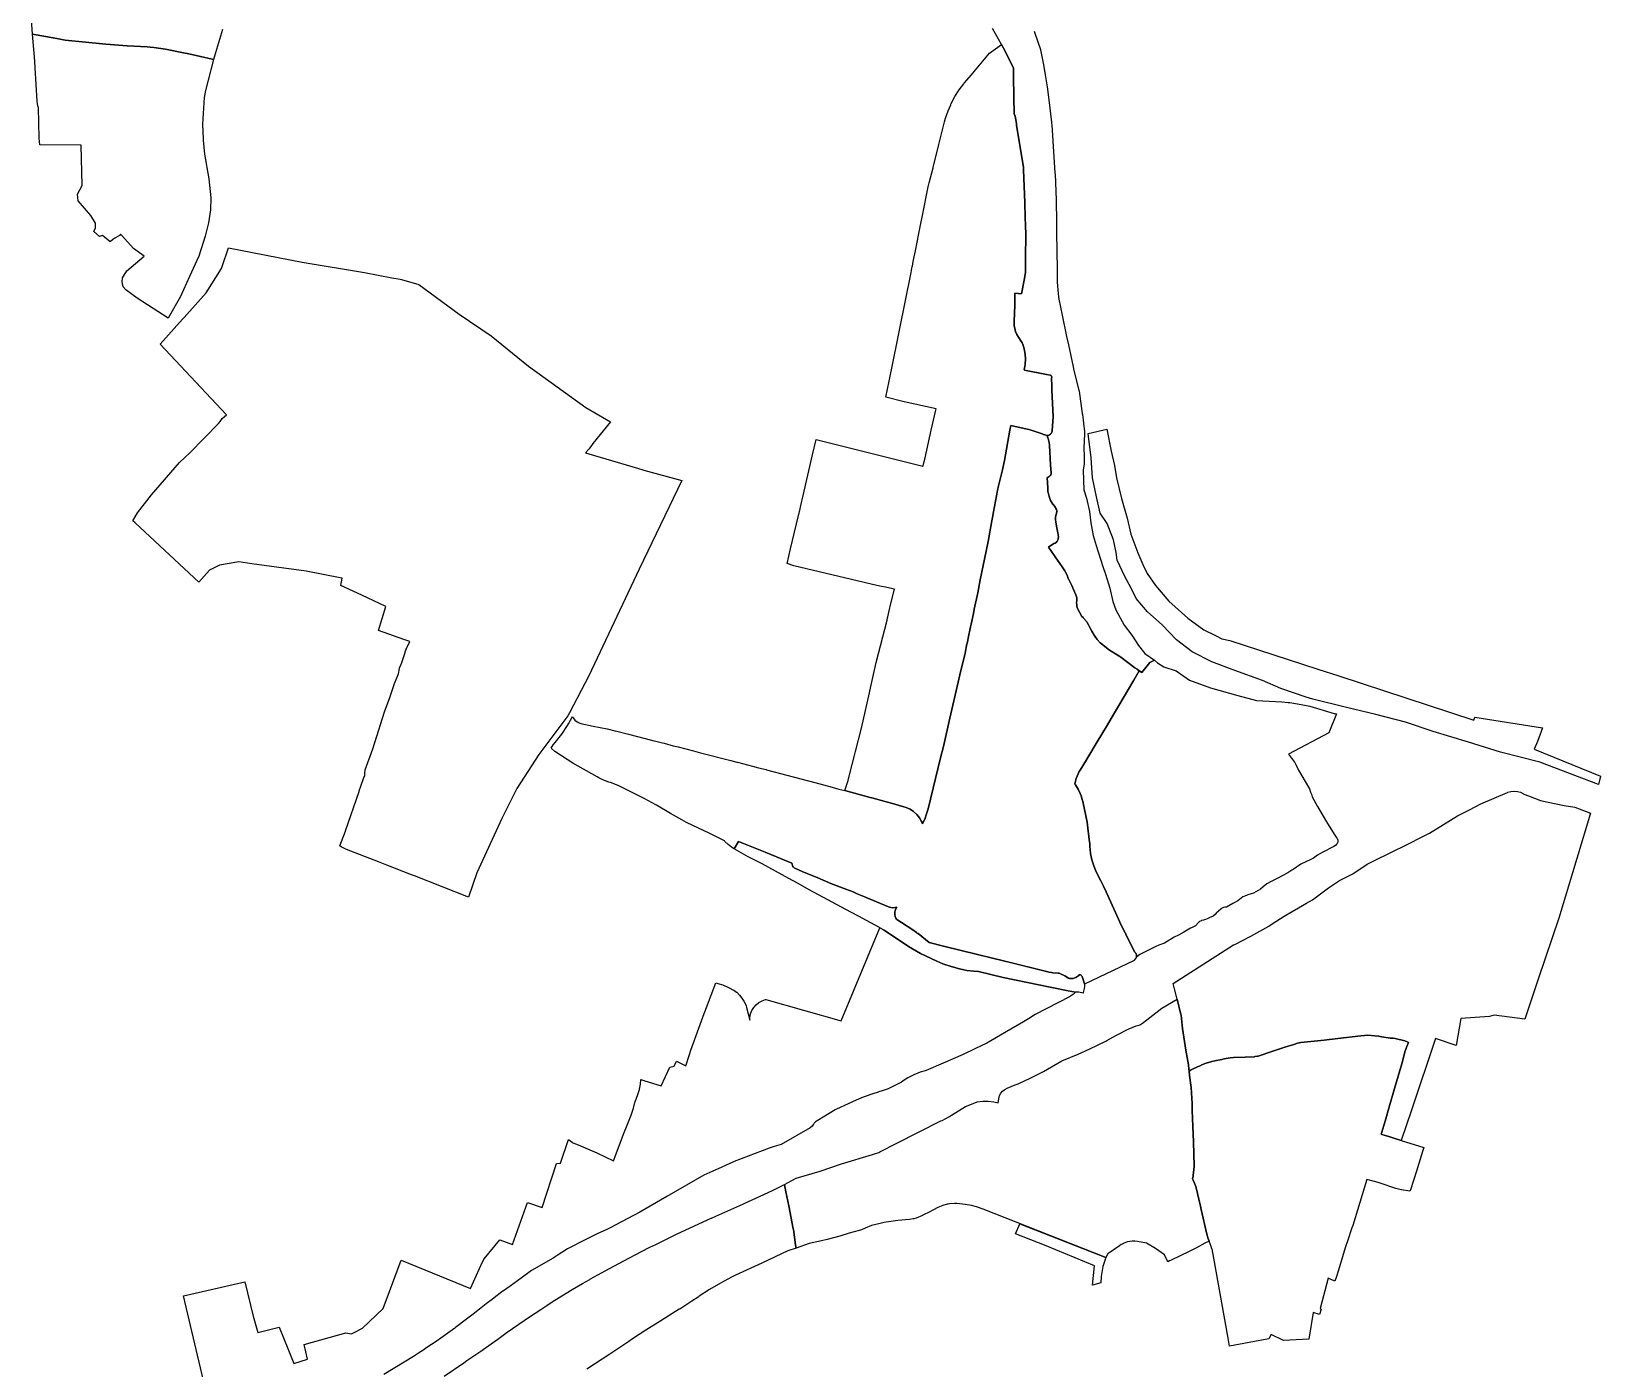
# Model space of a CAD drawing. Header units: inches. Extents: x 280195 to 293923, y 9098893 to 9120289.
# Drawn here: x 291526 to 293522, y 9112261 to 9113961 of the extents above; entities that cross this region are included whole.
import ezdxf

# ---------------------------------------------------------------- set-up
doc = ezdxf.new("R2010")
doc.units = ezdxf.units.IN
doc.header["$MEASUREMENT"] = 0
doc.layers.add('CIS', color=7, linetype='Continuous')

msp = doc.modelspace()

# ---------------------------------------------------------------- linework, layer by layer
at = {"layer": 'CIS'}
for points in [[(291768.9815, 9113963.2743), (291757.4889, 9113925.207), (291755.7333, 9113925.6075), (291726.1386, 9113932.3609), (291725.9034, 9113932.4147), (291719.2186, 9113933.9258), (291696.1998, 9113938.5296), (291681.4555, 9113940.4793), (291676.991, 9113941.0696), (291672.9912, 9113941.2887), (291647.4009, 9113942.6906), (291620.6226, 9113944.7281), (291568.5005, 9113950.0321), (291557.9349, 9113951.7397), (291531.8446, 9113956.7594), (291527.1601, 9113957.3192), (291525.7419, 9113975.571)], [(292801.0071, 9113961.1942), (292801.8462, 9113958.8095), (292809.2061, 9113937.8919), (292809.3003, 9113937.6242), (292813.4468, 9113916.4548), (292815.1768, 9113905.7109), (292817.5934, 9113890.7024), (292819.6514, 9113873.8417), (292823.0975, 9113845.6114), (292823.2677, 9113844.2171), (292823.4468, 9113841.5758), (292826.6159, 9113794.8314), (292827.5796, 9113780.6157), (292827.6325, 9113779.8361), (292828.9419, 9113746.227), (292829.328, 9113718.0428), (292829.519, 9113704.098), (292829.8149, 9113682.5007), (292830.221, 9113657.5843), (292830.4696, 9113642.3444), (292831.6584, 9113627.7391), (292831.6584, 9113627.7391), (292831.9973, 9113623.5756), (292832.5577, 9113620.6937), (292836.5804, 9113600.0056), (292842.3057, 9113573.2877), (292844.5928, 9113562.6142), (292850.606, 9113534.5527), (292851.6389, 9113529.7321), (292857.9028, 9113504.8855), (292858.1862, 9113503.7614), (292862.3328, 9113475.1719), (292862.4669, 9113474.0688), (292865.1699, 9113451.8201), (292865.0709, 9113449.3685), (292864.3469, 9113431.4483), (292864.297, 9113430.2143), (292864.5185, 9113421.6812), (292864.7882, 9113411.2923), (292863.5522, 9113403.1074), (292864.1872, 9113378.0249), (292867.8384, 9113367.3886), (292871.4421, 9113350.7515), (292873.0296, 9113336.3053), (292876.0458, 9113320.2716), (292880.1733, 9113307.4127), (292888.5871, 9113280.7744), (292891.9208, 9113271.0906), (292897.4771, 9113253.1519), (292901.2871, 9113236.0069), (292904.9384, 9113225.5293), (292915.5746, 9113206.0348), (292925.2584, 9113193.4935), (292933.8309, 9113180.1585), (292941.7684, 9113169.9984), (292954.0102, 9113161.6671), (292948.1627, 9113158.5486), (292938.0969, 9113145.7213), (292934.8159, 9113148.0315), (292934.5164, 9113148.2422), (292932.0686, 9113149.9658), (292929.2525, 9113151.9485), (292911.2784, 9113165.5755), (292910.0158, 9113166.3628), (292906.5931, 9113168.4973), (292897.0864, 9113174.4261), (292886.6861, 9113182.2645), (292884.966, 9113183.5609), (292881.0866, 9113187.8741), (292877.3263, 9113193.1861), (292874.3785, 9113198.6373), (292871.9848, 9113203.1699), (292870.1544, 9113206.6359), (292868.7113, 9113209.3685), (292868.139, 9113210.4524), (292864.0457, 9113214.8953), (292863.2399, 9113215.7256), (292861.9047, 9113217.0717), (292856.0051, 9113228.3111), (292855.3753, 9113231.0488), (292854.9684, 9113235.16), (292855.0958, 9113235.6401), (292855.2872, 9113236.5453), (292855.4995, 9113238.9643), (292855.2, 9113241.4294), (292855.0958, 9113242.2886), (292854.2837, 9113244.6475), (292851.271, 9113251.5259), (292848.8337, 9113256.5174), (292845.194, 9113263.9712), (292844.9364, 9113264.4987), (292844.5529, 9113265.6283), (292842.9281, 9113269.8008), (292841.0468, 9113273.667), (292840.2499, 9113275.0679), (292838.4807, 9113277.8256), (292832.0252, 9113287.1402), (292831.7656, 9113287.5156), (292819.5088, 9113305.243), (292826.223, 9113309.7541), (292826.5085, 9113309.8522), (292827.8277, 9113310.4673), (292829.0199, 9113311.3022), (292830.0491, 9113312.3314), (292830.1835, 9113312.5234), (292830.884, 9113313.5236), (292830.9962, 9113313.7242), (292831.5566, 9113315.3562), (292831.7002, 9113316.4474), (292831.9832, 9113318.5968), (292831.7413, 9113321.0454), (292831.1575, 9113323.6687), (292829.3356, 9113331.8525), (292828.4794, 9113337.4726), (292828.0895, 9113340.0319), (292828.1705, 9113342.8087), (292828.6656, 9113345.4535), (292829.446, 9113347.9359), (292829.838, 9113350.8516), (292829.4404, 9113353.0854), (292828.8598, 9113354.6088), (292828.2122, 9113355.7748), (292827.1997, 9113357.1023), (292825.2229, 9113359.4767), (292824.8006, 9113360.0454), (292822.0289, 9113364.5684), (292819.9988, 9113369.4695), (292818.7605, 9113374.6277), (292818.6366, 9113375.48), (292818.5395, 9113377.6057), (292818.3927, 9113380.8189), (292817.8136, 9113393.4909), (292820.127, 9113395.1332), (292820.5993, 9113395.3671), (292821.1898, 9113395.7805), (292821.6995, 9113396.2903), (292822.1129, 9113396.8808), (292822.4176, 9113397.534), (292822.6042, 9113398.2304), (292822.667, 9113398.9485), (292822.6592, 9113399.203), (292821.9922, 9113410.0215), (292820.481, 9113434.5324), (292820.4442, 9113434.9057), (292820.1166, 9113438.2223), (292818.9112, 9113443.5033), (292818.6847, 9113444.1188), (292817.5749, 9113447.1349), (292818.5034, 9113447.2341), (292819.6573, 9113447.5433), (292820.7401, 9113448.0481), (292821.7186, 9113448.7333), (292822.5633, 9113449.5781), (292823.2486, 9113450.5567), (292823.7535, 9113451.6394), (292824.0626, 9113452.7933), (292824.1484, 9113453.5265), (292824.1551, 9113453.5838), (292825.1754, 9113471.054), (292823.8943, 9113496.6022), (292823.4797, 9113504.8685), (292823.3796, 9113510.5685), (292823.2055, 9113520.4778), (292823.2683, 9113520.6337), (292823.3805, 9113521.0525), (292823.4183, 9113521.4845), (292823.3805, 9113521.9165), (292823.2683, 9113522.3353), (292823.085, 9113522.7284), (292822.8363, 9113523.0835), (292822.6498, 9113523.27), (292822.5297, 9113523.3901), (292822.1745, 9113523.6388), (292821.7815, 9113523.8221), (292821.3627, 9113523.9343), (292821.2865, 9113523.9465), (292816.7688, 9113524.5994), (292789.0222, 9113530.1069), (292788.5602, 9113531.598), (292789.0708, 9113534.3304), (292789.7019, 9113537.7067), (292790.1049, 9113544.2407), (292789.7019, 9113550.7745), (292788.499, 9113557.2094), (292786.5145, 9113563.4477), (292785.7864, 9113565.2305), (292780.3664, 9113573.6934), (292780.3329, 9113573.7447), (292779.8528, 9113574.4799), (292779.0833, 9113575.7308), (292777.4455, 9113579.2431), (292775.6931, 9113587.2797), (292775.5497, 9113588.9187), (292775.5705, 9113589.967), (292776.1612, 9113604.8156), (292776.2022, 9113605.846), (292776.3407, 9113609.3284), (292776.4565, 9113612.2387), (292776.7093, 9113628.0249), (292780.7707, 9113627.5942), (292784.9916, 9113627.1467), (292788.2557, 9113644.5625), (292790.1143, 9113654.4794), (292790.2532, 9113671.0144), (292790.5376, 9113704.8561), (292790.2842, 9113711.9885), (292789.2498, 9113741.0983), (292789.179, 9113743.0872), (292787.6892, 9113785.0181), (292787.5743, 9113788.253), (292783.9018, 9113810.7147), (292778.8022, 9113841.9053), (292778.4726, 9113843.9214), (292776.9142, 9113853.3996), (292775.5093, 9113855.9864), (292775.2792, 9113877.2311), (292774.9878, 9113904.1403), (292774.8743, 9113914.6181), (292762.1074, 9113939.62), (292759.6342, 9113944.4633), (292748.2943, 9113964.6362)], [(291749.5497, 9112224.1113), (291719.3225, 9112353.2984), (291797.1102, 9112371.1578), (291807.9327, 9112327.5972), (291813.779, 9112306.8639), (291840.783, 9112313.6893), (291851.8206, 9112286.3772), (291859.4197, 9112267.5732), (291876.8822, 9112273.1295), (291872.7683, 9112291.6422), (291925.4598, 9112306.6073), (291933.0004, 9112305.2843), (291936.2659, 9112306.9326), (291946.8911, 9112312.2958), (291973.3495, 9112337.1667), (291995.8391, 9112398.6824), (292084.4252, 9112362.7156), (292099.6387, 9112396.7808), (292101.5219, 9112400.5998), (292121.3626, 9112424.6717), (292137.5022, 9112418.8509), (292156.5558, 9112472.022), (292175.4227, 9112465.6775), (292193.594, 9112521.5094), (292198.6211, 9112522.0386), (292208.9326, 9112552.3353), (292211.7765, 9112550.1187), (292213.4667, 9112548.8304), (292214.6477, 9112548.099), (292224.0197, 9112544.053), (292244.7368, 9112535.1096), (292266.1402, 9112525.0925), (292279.7614, 9112561.1989), (292282.6594, 9112568.3463), (292287.7229, 9112580.8349), (292288.6801, 9112583.2875), (292291.4714, 9112591.8782), (292293.2324, 9112599.363), (292293.5389, 9112600.066), (292297.0819, 9112609.2774), (292299.1297, 9112615.9555), (292299.2032, 9112616.2442), (292300.4008, 9112622.6513), (292300.7997, 9112628.6582), (292304.5928, 9112627.3733), (292311.4296, 9112625.2478), (292326.7624, 9112620.4807), (292337.8276, 9112644.3292), (292343.1191, 9112645.3876), (292346.2941, 9112651.7376), (292357.9358, 9112645.8109), (292362.6519, 9112660.4434), (292364.6189, 9112665.9093), (292381.2739, 9112712.1893), (292384.2463, 9112720.1061), (292396.0476, 9112751.5385), (292398.7449, 9112750.6219), (292405.2819, 9112748.6438), (292405.3982, 9112748.6026), (292408.8883, 9112747.0412), (292413.4039, 9112745.0019), (292418.7934, 9112742.2343), (292419.0286, 9112742.0748), (292422.4916, 9112739.7249), (292422.8721, 9112739.4668), (292426.368, 9112735.6795), (292429.2812, 9112731.8923), (292432.0487, 9112728.1049), (292434.6708, 9112722.4241), (292435.2793, 9112720.1061), (292439.5111, 9112703.9839), (292439.5921, 9112707.3384), (292440.4111, 9112711.8517), (292442.0229, 9112716.1461), (292444.3755, 9112720.0837), (292447.3934, 9112723.538), (292450.9796, 9112726.3979), (292455.0188, 9112728.5716), (292459.3813, 9112729.9889), (292460.003, 9112730.1228), (292555.8279, 9112703.0873), (292604.7527, 9112821.3713), (292610.2885, 9112818.3321), (292641.4003, 9112797.4718), (292656.6454, 9112788.6344), (292677.3156, 9112779.0557), (292685.0711, 9112775.7167), (292695.5519, 9112771.9732), (292706.2756, 9112768.9958), (292711.8368, 9112767.774), (292715.5584, 9112767.1024), (292724.4618, 9112766.0846), (292730.3761, 9112765.8584), (292761.701, 9112758.1954), (292807.0106, 9112748.9369), (292823.6631, 9112745.5378), (292844.4339, 9112741.2979), (292853.7072, 9112739.4051), (292851.1848, 9112737.0016), (292847.242, 9112734.2409), (292845.9862, 9112733.5585), (292802.3739, 9112711.3043), (292794.099, 9112705.577), (292794.099, 9112705.577), (292787.5253, 9112701.7127), (292763.5839, 9112687.6388), (292740.8183, 9112674.8833), (292725.5599, 9112667.4349), (292725.4556, 9112667.3839), (292710.9782, 9112660.3169), (292685.5555, 9112649.3211), (292663.7744, 9112639.9003), (292662.5255, 9112639.5298), (292656.0927, 9112637.6213), (292648.1863, 9112634.456), (292640.6165, 9112630.5535), (292635.6895, 9112627.4918), (292632.2636, 9112625.2951), (292624.0067, 9112620.6825), (292615.3883, 9112616.7868), (292606.4705, 9112613.6359), (292604.8459, 9112613.1518), (292601.5228, 9112612.131), (292597.188, 9112610.7993), (292583.8034, 9112606.0236), (292574.6006, 9112602.227), (292564.4741, 9112597.6413), (292549.5703, 9112590.6406), (292548.2033, 9112589.9985), (292525.1144, 9112576.1065), (292524.096, 9112575.6167), (292523.0227, 9112574.8651), (292522.0964, 9112573.9387), (292521.3448, 9112572.8654), (292521.0638, 9112572.33), (292520.6253, 9112571.4945), (292518.7613, 9112569.0654), (292516.338, 9112567.2048), (292479.4768, 9112545.8946), (292473.4603, 9112544.1159), (292467.8553, 9112542.4588), (292463.8647, 9112541.279), (292419.6097, 9112524.1855), (292416.9347, 9112523.1522), (292413.9907, 9112521.8054), (292399.2834, 9112515.0764), (292392.4376, 9112511.9443), (292381.1177, 9112506.7651), (292334.0192, 9112479.7781), (292299.4434, 9112459.9665), (292269.1342, 9112443.8014), (292261.9602, 9112439.9754), (292256.8119, 9112437.2296), (292246.1188, 9112432.6556), (292230.8441, 9112424.9323), (292207.7325, 9112413.3764), (292194.3172, 9112404.5608), (292189.3482, 9112401.2955), (292162.0136, 9112385.618), (292148.6088, 9112376.0794), (292134.5523, 9112365.894), (292126.0002, 9112359.6972), (292124.1782, 9112358.3768), (292112.0484, 9112349.3972), (292103.9735, 9112343.4193), (292095.4786, 9112336.6121), (292087.586, 9112330.2877), (292079.0309, 9112323.771), (292064.9369, 9112313.0353), (292064.1479, 9112312.4687), (292046.4827, 9112299.7865), (292041.8086, 9112296.4308), (292027.4925, 9112286.7548), (292024.9231, 9112285.0183), (292018.2196, 9112280.4874), (292011.8765, 9112276.3637), (291999.8851, 9112269.1129), (291973.8204, 9112253.3526)], [(292050.6131, 9112251.1891), (292075.8384, 9112268.4232), (292079.7459, 9112271.119), (292097.3217, 9112283.2446), (292110.4711, 9112292.3166), (292119.0433, 9112298.5042), (292131.013, 9112307.1445), (292159.3743, 9112326.7584), (292173.5462, 9112336.1358), (292181.2864, 9112341.2575), (292188.1842, 9112345.707), (292205.9403, 9112356.9149), (292213.5211, 9112361.3899), (292226.8286, 9112369.068), (292236.0497, 9112374.3883), (292236.926, 9112374.8815), (292246.0992, 9112380.044), (292261.1057, 9112388.2145), (292279.0697, 9112397.9953), (292301.7649, 9112409.728), (292312.4177, 9112415.2352), (292319.8021, 9112418.8543), (292346.1277, 9112431.7563), (292380.1842, 9112447.5507), (292390.3476, 9112452.0706), (292390.8238, 9112452.2824), (292396.4303, 9112454.7757), (292426.588, 9112468.3758), (292468.5075, 9112487.2801), (292472.7077, 9112489.4858), (292483.4845, 9112495.145), (292485.3357, 9112485.89), (292488.9569, 9112467.7865), (292494.7751, 9112438.6993), (292494.8821, 9112437.9728), (292497.7479, 9112418.5067), (292498.2469, 9112414.2674), (292487.8817, 9112410.8052), (292454.5451, 9112395.1874), (292421.1957, 9112379.5635), (292416.1224, 9112377.1312), (292402.0197, 9112369.7645), (292388.308, 9112361.6929), (292375.0229, 9112352.9372), (292373.6131, 9112351.9503), (292365.6866, 9112346.6659), (292362.0848, 9112344.3347), (292350.2641, 9112336.684), (292349.8206, 9112336.4111), (292326.1416, 9112321.8379), (292307.3981, 9112309.7292), (292290.3602, 9112298.6118), (292285.7073, 9112295.5365), (292261.2788, 9112279.3903), (292232.0297, 9112260.1228)]]:
    msp.add_lwpolyline(points, dxfattribs=at)
for points in [[(291751.1152, 9113717.6149), (291746.9242, 9113700.8508), (291738.5422, 9113675.3238), (291726.8581, 9113649.2887), (291715.3011, 9113623.7617), (291699.8071, 9113596.3296), (291660.1829, 9113621.9837), (291645.959, 9113632.2707), (291642.276, 9113636.3347), (291641.26, 9113642.5577), (291641.641, 9113647.5107), (291646.975, 9113656.4008), (291669.327, 9113675.1968), (291655.484, 9113685.1028), (291640.6429, 9113701.3575), (291639.482, 9113702.6289), (291638.9884, 9113703.1439), (291637.6544, 9113701.5233), (291632.0783, 9113698.1501), (291629.1949, 9113696.4058), (291625.7659, 9113693.3578), (291615.9869, 9113701.4858), (291612.3039, 9113700.0888), (291605.1919, 9113706.5659), (291607.0969, 9113711.2649), (291607.2238, 9113717.1069), (291601.1744, 9113726.9885), (291585.2211, 9113745.5973), (291584.5861, 9113753.8523), (291590.5128, 9113765.0706), (291589.2428, 9113816.2941), (291536.5378, 9113816.7174), (291535.6909, 9113825.3958), (291534.7567, 9113864.0846), (291534.2316, 9113865.2107), (291533.9031, 9113866.4369), (291533.843, 9113866.8444), (291533.5769, 9113869.0899), (291533.2088, 9113872.1968), (291530.5118, 9113914.7508), (291530.4745, 9113915.3401), (291529.6437, 9113928.4495), (291528.9148, 9113938.0619), (291527.1601, 9113957.3192), (291531.8446, 9113956.7594), (291557.9349, 9113951.7397), (291568.5005, 9113950.0321), (291620.6226, 9113944.7281), (291647.4009, 9113942.6906), (291672.9912, 9113941.2887), (291676.991, 9113941.0696), (291681.4555, 9113940.4793), (291696.1998, 9113938.5296), (291719.2186, 9113933.9258), (291725.9034, 9113932.4147), (291726.1386, 9113932.3609), (291755.7333, 9113925.6075), (291757.4889, 9113925.207), (291747.0512, 9113885.8902), (291745.5272, 9113877.1272), (291743.3682, 9113842.8371), (291744.1893, 9113824.0699), (291744.2572, 9113822.5171), (291746.0352, 9113804.7371), (291751.6232, 9113773.368), (291753.7821, 9113749.2379), (291753.5282, 9113734.1249), (291751.1152, 9113717.6149)], [(292788.2557, 9113644.5625), (292784.9916, 9113627.1467), (292780.7707, 9113627.5942), (292776.7093, 9113628.0249), (292776.4565, 9113612.2387), (292776.3407, 9113609.3284), (292776.2022, 9113605.846), (292776.1612, 9113604.8156), (292775.5705, 9113589.967), (292775.5497, 9113588.9187), (292775.6931, 9113587.2797), (292777.4455, 9113579.2431), (292779.0833, 9113575.7308), (292779.8528, 9113574.4799), (292780.3329, 9113573.7447), (292780.3664, 9113573.6934), (292785.7864, 9113565.2305), (292786.5145, 9113563.4477), (292788.499, 9113557.2094), (292789.7019, 9113550.7745), (292790.1049, 9113544.2407), (292789.7019, 9113537.7067), (292789.0708, 9113534.3304), (292788.5602, 9113531.598), (292789.0222, 9113530.1069), (292816.7688, 9113524.5994), (292821.2865, 9113523.9465), (292821.3627, 9113523.9343), (292821.7815, 9113523.8221), (292822.1745, 9113523.6388), (292822.5297, 9113523.3901), (292822.6498, 9113523.27), (292822.8363, 9113523.0835), (292823.085, 9113522.7284), (292823.2683, 9113522.3353), (292823.3805, 9113521.9165), (292823.4183, 9113521.4845), (292823.3805, 9113521.0525), (292823.2683, 9113520.6337), (292823.2055, 9113520.4778), (292823.3796, 9113510.5685), (292823.4797, 9113504.8685), (292823.8943, 9113496.6022), (292825.1754, 9113471.054), (292824.1551, 9113453.5838), (292824.1484, 9113453.5265), (292824.0626, 9113452.7933), (292823.7535, 9113451.6394), (292823.2486, 9113450.5567), (292822.5633, 9113449.5781), (292821.7186, 9113448.7333), (292820.7401, 9113448.0481), (292819.6573, 9113447.5433), (292818.5034, 9113447.2341), (292817.5749, 9113447.1349), (292813.1286, 9113448.4545), (292811.2139, 9113449.297), (292810.1419, 9113449.7687), (292795.9714, 9113454.5853), (292771.4071, 9113459.8893), (292770.3601, 9113454.1231), (292763.3755, 9113415.6557), (292762.6733, 9113411.7882), (292760.6588, 9113403.6134), (292755.5879, 9113383.0355), (292754.5125, 9113377.2202), (292749.4899, 9113350.0582), (292748.1868, 9113343.0112), (292747.3763, 9113338.6278), (292742.5058, 9113312.2891), (292740.0254, 9113300.1319), (292732.5839, 9113263.6586), (292729.2581, 9113247.3578), (292725.0032, 9113226.5028), (292723.7898, 9113220.7631), (292720.9766, 9113207.4552), (292720.2789, 9113204.155), (292719.3228, 9113199.6324), (292718.0828, 9113193.7665), (292715.7355, 9113182.6631), (292715.6721, 9113182.3636), (292713.2017, 9113170.6773), (292712.8125, 9113168.8362), (292706.6359, 9113142.8581), (292704.3986, 9113133.4482), (292693.891, 9113087.7935), (292685.6606, 9113052.033), (292682.0836, 9113037.4605), (292666.1571, 9112972.5768), (292665.1132, 9112968.7021), (292663.7593, 9112964.7903), (292662.3308, 9112960.6633), (292659.1711, 9112953.6592), (292658.9664, 9112954.5111), (292657.9816, 9112956.6811), (292655.2167, 9112961.3318), (292651.7743, 9112965.506), (292647.7351, 9112969.1057), (292643.1936, 9112972.0467), (292638.2564, 9112974.26), (292635.4297, 9112975.1435), (292620.8107, 9112979.2394), (292611.5479, 9112981.8347), (292594.7221, 9112986.5489), (292592.6125, 9112987.1399), (292560.1385, 9112995.7923), (292564.409, 9113008.6688), (292565.8106, 9113014.1716), (292581.3553, 9113075.2027), (292591.6233, 9113120.2845), (292593.3812, 9113128.0028), (292600.3708, 9113158.6908), (292614.0086, 9113212.4072), (292614.6707, 9113215.2128), (292615.0256, 9113216.7166), (292616.8595, 9113224.4874), (292619.0189, 9113233.6373), (292623.2981, 9113251.7698), (292609.8694, 9113254.6996), (292606.8661, 9113255.3549), (292601.1887, 9113256.6871), (292495.2628, 9113281.5433), (292487.0321, 9113284.6264), (292491.3316, 9113302.9988), (292498.8215, 9113335.004), (292503.2989, 9113354.1363), (292504.2845, 9113358.3814), (292507.247, 9113371.142), (292519.2056, 9113422.6519), (292523.7148, 9113442.0745), (292659.71, 9113408.0934), (292659.8708, 9113408.7058), (292661.3138, 9113414.1992), (292662.3562, 9113418.9757), (292669.9945, 9113453.9779), (292671.6745, 9113461.1382), (292675.5928, 9113477.8385), (292676.3195, 9113480.9357), (292635.6636, 9113490.0635), (292612.4497, 9113495.9997), (292616.6688, 9113516.5044), (292626.8926, 9113566.1919), (292629.946, 9113581.0308), (292644.6543, 9113654.5617), (292646.1417, 9113661.9974), (292646.2841, 9113662.7097), (292647.3972, 9113668.2742), (292649.3437, 9113678.005), (292650.1564, 9113682.069), (292654.5154, 9113703.8646), (292661.632, 9113739.4488), (292663.869, 9113750.635), (292666.3799, 9113763.1896), (292667.7064, 9113768.4639), (292672.4714, 9113787.4099), (292672.6033, 9113787.9346), (292679.976, 9113817.2491), (292687.199, 9113845.9681), (292688.4638, 9113850.6106), (292691.6741, 9113860.094), (292694.9241, 9113867.7573), (292695.6466, 9113869.2844), (292700.355, 9113878.1203), (292705.7679, 9113886.5429), (292711.8494, 9113894.4965), (292712.2644, 9113894.9929), (292721.1984, 9113905.7016), (292722.9673, 9113907.8219), (292744.1635, 9113933.2288), (292759.6342, 9113944.4633), (292762.1074, 9113939.62), (292774.8743, 9113914.6181), (292774.9878, 9113904.1403), (292775.2792, 9113877.2311), (292775.5093, 9113855.9864), (292776.9142, 9113853.3996), (292778.4726, 9113843.9214), (292778.8022, 9113841.9053), (292783.9018, 9113810.7147), (292787.5743, 9113788.253), (292787.6892, 9113785.0181), (292789.179, 9113743.0872), (292789.2498, 9113741.0983), (292790.2842, 9113711.9885), (292790.5376, 9113704.8561), (292790.2532, 9113671.0144), (292790.1143, 9113654.4794), (292788.2557, 9113644.5625)], [(292353.0511, 9113389.9025), (292298.8114, 9113277.4543), (292234.7821, 9113141.7227), (292210.0452, 9113094.6983), (292208.0592, 9113090.9227), (292172.2198, 9113043.3074), (292171.0176, 9113041.7102), (292142.9715, 9112998.5829), (292123.9215, 9112960.4829), (292092.4361, 9112891.4265), (292081.8527, 9112860.4701), (292012.8803, 9112887.3615), (292009.2073, 9112888.7935), (291977.6152, 9112901.1109), (291967.2104, 9112905.1675), (291926.4969, 9112921.0412), (291919.9244, 9112924.4664), (291917.8505, 9112925.5471), (291919.9643, 9112930.9688), (291925.12, 9112944.1918), (291925.2228, 9112944.4556), (291942.5266, 9112994.8283), (291942.7056, 9112995.3386), (291944.813, 9113001.347), (291948.7187, 9113012.4823), (291949.276, 9113013.7092), (291949.6696, 9113015.1776), (291949.802, 9113016.6919), (291949.7507, 9113017.6367), (291949.6927, 9113018.7041), (291950.0918, 9113021.4798), (291950.2667, 9113022.0179), (291959.8285, 9113048.791), (291964.9594, 9113064.8421), (291972.3815, 9113088.0608), (291972.732, 9113089.1571), (291974.9342, 9113096.0464), (291981.4176, 9113114.3297), (291987.7185, 9113132.0979), (291992.6066, 9113144.2509), (291992.6325, 9113144.3752), (291993.9788, 9113150.9248), (291994.0903, 9113151.4737), (291994.3638, 9113152.4923), (291995.9622, 9113156.4852), (291996.3617, 9113157.2259), (292001.0058, 9113171.2717), (292001.2191, 9113172.0616), (292003.209, 9113177.662), (292003.4841, 9113178.2874), (292007.0052, 9113185.1979), (291999.3061, 9113187.9337), (291967.0533, 9113199.2222), (291976.5821, 9113229.951), (291945.9574, 9113244.3966), (291919.1034, 9113256.5544), (291921.0668, 9113265.7821), (291920.6386, 9113265.8656), (291875.2613, 9113274.7017), (291821.8771, 9113281.956), (291806.1061, 9113284.0991), (291789.5643, 9113286.7599), (291765.0349, 9113282.5592), (291752.3625, 9113275.9967), (291738.5151, 9113260.6691), (291657.7904, 9113336.1097), (291654.7709, 9113338.9315), (291660.7086, 9113349.0035), (291678.4743, 9113371.9823), (291714.2286, 9113412.8666), (291720.9599, 9113419.216), (291727.2935, 9113425.1903), (291763.5584, 9113462.5405), (291765.7113, 9113465.019), (291768.21, 9113468.8435), (291773.7344, 9113473.4294), (291689.6865, 9113563.3107), (291718.134, 9113595.1596), (291720.0459, 9113597.3), (291748.1067, 9113628.7159), (291767.4741, 9113659.3547), (291768.3286, 9113661.903), (291776.3641, 9113685.8659), (291870.0269, 9113667.4509), (291949.2433, 9113654.4333), (291984.2011, 9113647.856), (291994.8047, 9113645.8609), (291996.4306, 9113645.3969), (292018.3525, 9113639.1405), (292069.6819, 9113601.3049), (292110.6923, 9113574.0528), (292157.7883, 9113535.4235), (292231.0779, 9113483.0359), (292257.0071, 9113467.4255), (292262.3151, 9113464.4681), (292239.9895, 9113437.2119), (292238.9591, 9113435.5895), (292235.0722, 9113430.3687), (292234.7784, 9113429.974), (292234.3438, 9113429.4618), (292230.3412, 9113425.2664), (292234.878, 9113423.9147), (292296.633, 9113405.5151), (292304.6322, 9113403.1317), (292353.0511, 9113389.9025)], [(292868.6425, 9112955.6737), (292869.9313, 9112944.1969), (292870.656, 9112937.7438), (292871.2259, 9112933.2913), (292871.5288, 9112931.0174), (292871.7756, 9112928.1674), (292871.8318, 9112927.5184), (292871.9312, 9112924.1179), (292871.9314, 9112924.115), (292872.2413, 9112921.0177), (292872.7479, 9112915.9546), (292874.3735, 9112907.9134), (292876.7918, 9112900.0739), (292877.7055, 9112897.8665), (292879.5228, 9112893.4761), (292886.2994, 9112880.0176), (292889.0969, 9112874.4616), (292892.796, 9112867.1151), (292912.3277, 9112824.0013), (292916.8798, 9112814.9071), (292917.0787, 9112814.51), (292918.3174, 9112812.0352), (292929.1355, 9112790.4228), (292929.7019, 9112789.8289), (292930.3479, 9112788.9061), (292930.8239, 9112787.8853), (292931.1154, 9112786.7974), (292931.2136, 9112785.6753), (292931.1154, 9112784.5534), (292930.831, 9112783.4849), (292928.7316, 9112780.4764), (292928.1265, 9112779.6093), (292865.2149, 9112749.7531), (292865.2119, 9112750.2119), (292862.5674, 9112758.1101), (292862.3889, 9112758.6963), (292861.9662, 9112759.6027), (292861.3925, 9112760.422), (292860.6853, 9112761.1293), (292859.866, 9112761.7029), (292859.2357, 9112762.017), (292858.7956, 9112762.2273), (292858.6371, 9112761.9401), (292857.7891, 9112760.729), (292856.7437, 9112759.6835), (292855.5327, 9112758.8356), (292854.1928, 9112758.2108), (292854.1488, 9112758.195), (292852.9096, 9112757.6693), (292850.7341, 9112757.0864), (292848.4905, 9112756.8901), (292846.2469, 9112757.0864), (292844.9043, 9112757.3978), (292840.1822, 9112760.3873), (292833.598, 9112763.4432), (292833.0044, 9112763.6186), (292831.6029, 9112763.8418), (292824.7526, 9112764.3069), (292823.14, 9112764.5866), (292819.831, 9112765.1041), (292818.3739, 9112765.4619), (292763.8736, 9112778.8451), (292728.9398, 9112787.4235), (292685.9268, 9112797.9859), (292667.5576, 9112802.4967), (292653.4317, 9112814.1486), (292652.9802, 9112814.188), (292652.6355, 9112814.2805), (292652.5424, 9112814.3054), (292652.1317, 9112814.4969), (292651.7604, 9112814.7569), (292651.4401, 9112815.0774), (292651.338, 9112815.2071), (292646.9385, 9112818.8536), (292632.4299, 9112828.2974), (292627.5625, 9112831.1024), (292627.5581, 9112831.1049), (292626.6423, 9112831.7462), (292625.852, 9112832.5365), (292625.2108, 9112833.4521), (292624.7384, 9112834.4652), (292624.4491, 9112835.5449), (292624.3799, 9112836.0579), (292624.11, 9112837.6451), (292624.11, 9112841.2347), (292624.9377, 9112844.7277), (292626.3264, 9112847.5873), (292624.1516, 9112847.0352), (292620.637, 9112846.8305), (292617.1699, 9112847.4418), (292615.6496, 9112847.9868), (292582.4127, 9112862.0488), (292576.1658, 9112864.6916), (292570.7506, 9112866.9826), (292561.7591, 9112870.3911), (292542.3396, 9112877.7526), (292525.7765, 9112884.7674), (292506.1219, 9112893.0915), (292496.6517, 9112897.3122), (292495.8245, 9112897.706), (292494.9981, 9112898.2847), (292494.2845, 9112898.9982), (292494.1455, 9112899.1967), (292493.0184, 9112903.7239), (292458.89, 9112917.3415), (292424.9676, 9112931.1107), (292419.7624, 9112921.8319), (292416.1494, 9112923.9612), (292412.017, 9112927.1068), (292407.8803, 9112931.2435), (292407.1995, 9112932.0499), (292389.2994, 9112940.7771), (292389.0511, 9112940.8937), (292388.6535, 9112941.0804), (292358.7738, 9112955.1121), (292353.097, 9112958.43), (292338.743, 9112966.8194), (292320.63, 9112977.2496), (292319.7254, 9112977.7557), (292306.0705, 9112985.3956), (292288.8323, 9112993.9483), (292281.1503, 9112997.7597), (292273.8932, 9113001.36), (292272.0714, 9113002.162), (292262.3522, 9113005.9145), (292260.0421, 9113006.6816), (292254.5768, 9113008.6699), (292250.6444, 9113010.397), (292247.3161, 9113012.0682), (292245.1254, 9113013.2802), (292214.5672, 9113030.8343), (292191.3399, 9113045.5217), (292186.7362, 9113049.6487), (292189.2273, 9113054.0369), (292191.7878, 9113057.0992), (292200.4565, 9113067.4698), (292207.7185, 9113078.4304), (292208.8412, 9113080.553), (292213.9086, 9113090.1337), (292214.4937, 9113089.1242), (292214.8629, 9113088.4794), (292217.1077, 9113085.5264), (292219.935, 9113083.1249), (292223.2124, 9113081.3874), (292224.6858, 9113080.8767), (292240.4431, 9113077.8079), (292257.8661, 9113074.4145), (292267.9053, 9113071.8518), (292268.6436, 9113071.6633), (292285.3165, 9113067.4072), (292306.4334, 9113062.0166), (292317.31, 9113059.2401), (292320.0791, 9113058.5332), (292328.3579, 9113056.4198), (292330.332, 9113055.9108), (292342.1222, 9113052.8703), (292348.3933, 9113051.2532), (292368.0441, 9113046.1858), (292376.8527, 9113043.9142), (292415.1359, 9113034.0422), (292422.9183, 9113032.0352), (292423.9584, 9113031.767), (292442.6742, 9113026.9406), (292450.6283, 9113024.8894), (292460.065, 9113022.4561), (292460.8295, 9113022.2523), (292486.5419, 9113015.4014), (292522.2928, 9113005.876), (292544.3463, 9113000), (292552.553, 9112997.8134), (292560.1385, 9112995.7923), (292592.6125, 9112987.1399), (292594.7221, 9112986.5489), (292611.5479, 9112981.8347), (292620.8107, 9112979.2394), (292635.4297, 9112975.1435), (292638.2564, 9112974.26), (292643.1936, 9112972.0467), (292647.7351, 9112969.1057), (292651.7743, 9112965.506), (292655.2167, 9112961.3318), (292657.9816, 9112956.6811), (292658.9664, 9112954.5111), (292659.1711, 9112953.6592), (292662.3308, 9112960.6633), (292663.7593, 9112964.7903), (292665.1132, 9112968.7021), (292666.1571, 9112972.5768), (292682.0836, 9113037.4605), (292685.6606, 9113052.033), (292693.891, 9113087.7935), (292704.3986, 9113133.4482), (292706.6359, 9113142.8581), (292712.8125, 9113168.8362), (292713.2017, 9113170.6773), (292715.6721, 9113182.3636), (292715.7355, 9113182.6631), (292718.0828, 9113193.7665), (292719.3228, 9113199.6324), (292720.2789, 9113204.155), (292720.9766, 9113207.4552), (292723.7898, 9113220.7631), (292725.0032, 9113226.5028), (292729.2581, 9113247.3578), (292732.5839, 9113263.6586), (292740.0254, 9113300.1319), (292742.5058, 9113312.2891), (292747.3763, 9113338.6278), (292748.1868, 9113343.0112), (292749.4899, 9113350.0582), (292754.5125, 9113377.2202), (292755.5879, 9113383.0355), (292760.6588, 9113403.6134), (292762.6733, 9113411.7882), (292763.3755, 9113415.6557), (292770.3601, 9113454.1231), (292771.4071, 9113459.8893), (292795.9714, 9113454.5853), (292810.1419, 9113449.7687), (292811.2139, 9113449.297), (292813.1286, 9113448.4545), (292817.5749, 9113447.1349), (292818.6847, 9113444.1188), (292818.9112, 9113443.5033), (292820.1166, 9113438.2223), (292820.4442, 9113434.9057), (292820.481, 9113434.5324), (292821.9922, 9113410.0215), (292822.6592, 9113399.203), (292822.667, 9113398.9485), (292822.6042, 9113398.2304), (292822.4176, 9113397.534), (292822.1129, 9113396.8808), (292821.6995, 9113396.2903), (292821.1898, 9113395.7805), (292820.5993, 9113395.3671), (292820.127, 9113395.1332), (292817.8136, 9113393.4909), (292818.3927, 9113380.8189), (292818.5395, 9113377.6057), (292818.6366, 9113375.48), (292818.7605, 9113374.6277), (292819.9988, 9113369.4695), (292822.0289, 9113364.5684), (292824.8006, 9113360.0454), (292825.2229, 9113359.4767), (292827.1997, 9113357.1023), (292828.2122, 9113355.7748), (292828.8598, 9113354.6088), (292829.4404, 9113353.0854), (292829.838, 9113350.8516), (292829.446, 9113347.9359), (292828.6656, 9113345.4535), (292828.1705, 9113342.8087), (292828.0895, 9113340.0319), (292828.4794, 9113337.4726), (292829.3356, 9113331.8525), (292831.1575, 9113323.6687), (292831.7413, 9113321.0454), (292831.9832, 9113318.5968), (292831.7002, 9113316.4474), (292831.5566, 9113315.3562), (292830.9962, 9113313.7242), (292830.884, 9113313.5236), (292830.1835, 9113312.5234), (292830.0491, 9113312.3314), (292829.0199, 9113311.3022), (292827.8277, 9113310.4673), (292826.5085, 9113309.8522), (292826.223, 9113309.7541), (292819.5088, 9113305.243), (292831.7656, 9113287.5156), (292832.0252, 9113287.1402), (292838.4807, 9113277.8256), (292840.2499, 9113275.0679), (292841.0468, 9113273.667), (292842.9281, 9113269.8008), (292844.5529, 9113265.6283), (292844.9364, 9113264.4987), (292845.194, 9113263.9712), (292848.8337, 9113256.5174), (292851.271, 9113251.5259), (292854.2837, 9113244.6475), (292855.0958, 9113242.2886), (292855.2, 9113241.4294), (292855.4995, 9113238.9643), (292855.2872, 9113236.5453), (292855.0958, 9113235.6401), (292854.9684, 9113235.16), (292855.3753, 9113231.0488), (292856.0051, 9113228.3111), (292861.9047, 9113217.0717), (292863.2399, 9113215.7256), (292864.0457, 9113214.8953), (292868.139, 9113210.4524), (292868.7113, 9113209.3685), (292870.1544, 9113206.6359), (292871.9848, 9113203.1699), (292874.3785, 9113198.6373), (292877.3263, 9113193.1861), (292881.0866, 9113187.8741), (292884.966, 9113183.5609), (292886.6861, 9113182.2645), (292897.0864, 9113174.4261), (292906.5931, 9113168.4973), (292910.0158, 9113166.3628), (292911.2784, 9113165.5755), (292929.2525, 9113151.9485), (292932.0686, 9113149.9658), (292934.5164, 9113148.2422), (292934.8159, 9113148.0315), (292927.7419, 9113136.0196), (292919.7596, 9113122.4656), (292900.4416, 9113089.6634), (292893.2547, 9113077.4601), (292888.651, 9113069.8461), (292886.0703, 9113065.5777), (292882.54, 9113059.7389), (292867.9144, 9113035.5494), (292867.4649, 9113034.806), (292859.5931, 9113021.7867), (292858.5358, 9113019.9539), (292855.7869, 9113014.1123), (292854.6832, 9113011.0435), (292853.7919, 9113007.9723), (292852.9286, 9113003.9478), (292853.6213, 9113003.042), (292857.0484, 9112997.777), (292857.2222, 9112997.4162), (292857.4807, 9112996.8794), (292859.7743, 9112992.117), (292860.9199, 9112988.9849), (292861.7538, 9112986.1548), (292863.3249, 9112980.3028), (292863.8846, 9112977.7839), (292864.7242, 9112973.6791), (292868.6425, 9112955.6737)], [(293188.4912, 9113141.5852), (293360.4707, 9113085.3611), (293361.4629, 9113088.9991), (293447.7834, 9113075.4392), (293441.3665, 9113058.0335), (293437.2001, 9113048.3194), (293521.5362, 9113014.2542), (293518.916, 9113003.4007), (293444.3702, 9113031.8213), (293394.0325, 9113044.742), (293353.3527, 9113057.3097), (293308.3734, 9113070.8696), (293273.3161, 9113082.7759), (293235.6129, 9113092.367), (293198.2404, 9113101.2968), (293155.5763, 9113111.8801), (293147.1928, 9113114.694), (293114.6356, 9113125.622), (293091.4082, 9113135.5512), (293056.3013, 9113148.672), (293026.8682, 9113159.3105), (293002.045, 9113172.0766), (292982.1866, 9113187.3251), (292964.1011, 9113206.4744), (292945.3065, 9113223.1413), (292930.7673, 9113239.8083), (292924.7388, 9113252.2198), (292916.5826, 9113267.8229), (292906.6534, 9113288.7453), (292905.2349, 9113298.3199), (292902.0434, 9113314.6322), (292893.8872, 9113335.5545), (292885.0219, 9113348.6753), (292880.4118, 9113369.2431), (292875.4472, 9113393.3569), (292873.6741, 9113418.8893), (292869.7733, 9113449.741), (292893.5326, 9113455.4148), (292899.2064, 9113427.4001), (292903.2861, 9113408.9889), (292905.9441, 9113393.3569), (292912.3272, 9113367.1154), (292919.4195, 9113342.2922), (292924.0296, 9113321.7245), (292932.8949, 9113297.9653), (292939.278, 9113283.426), (292944.8536, 9113271.6943), (292955.4369, 9113256.613), (292972.3703, 9113236.5046), (292996.4474, 9113215.0733), (293016.8204, 9113199.9922), (293031.9017, 9113192.8483), (293039.8392, 9113188.615), (293049.9154, 9113186.5644), (293161.8243, 9113150.2408), (293188.4912, 9113141.5852)], [(292981.859, 9113147.888), (292998.5277, 9113136.2464), (293025.5153, 9113126.4568), (293060.3345, 9113116.6673), (293083.8825, 9113110.3171), (293115.9198, 9113108.4202), (293124.0993, 9113107.9359), (293126.1761, 9113107.5765), (293140.4829, 9113105.1003), (293140.6996, 9113105.0628), (293151.616, 9113103.1734), (293182.8369, 9113093.9129), (293183.7446, 9113093.7542), (293185.5474, 9113093.4389), (293175.7583, 9113069.1027), (293124.4457, 9113041.9651), (293132.2423, 9113031.913), (293132.4288, 9113031.6719), (293134.0369, 9113029.1474), (293134.4458, 9113028.3197), (293134.4881, 9113028.2277), (293137.4707, 9113021.6851), (293145.8918, 9113007.1847), (293149.9529, 9113000), (293151.1658, 9112997.8543), (293152.6194, 9112993.9336), (293153.6755, 9112991.0852), (293154.8827, 9112987.8295), (293161.4757, 9112975.4974), (293173.062, 9112956.2269), (293182.7269, 9112940.4888), (293186.2409, 9112935.3159), (293186.5561, 9112934.8243), (293187.0197, 9112933.83), (293187.3036, 9112932.7703), (293187.3992, 9112931.6776), (293187.3036, 9112930.5848), (293187.1603, 9112930.0501), (293187.0197, 9112929.5252), (293186.5561, 9112928.531), (293185.9268, 9112927.6324), (293185.7971, 9112927.4827), (293184.3652, 9112925.9502), (293182.1925, 9112924.6253), (293167.258, 9112916.9866), (293161.5012, 9112913.572), (293156.4202, 9112910.0313), (293152.9567, 9112908.1196), (293140.4308, 9112902.2084), (293130.3056, 9112895.3887), (293128.9456, 9112894.4726), (293123.6195, 9112891.0243), (293110.3046, 9112884.0293), (293102.7301, 9112880.2553), (293102.3694, 9112880.0756), (293096.8383, 9112877.3197), (293092.1988, 9112873.2646), (293088.9479, 9112870.4232), (293079.9725, 9112865.3001), (293072.832, 9112863.0561), (293071.1945, 9112862.5415), (293066.295, 9112860.6982), (293059.9539, 9112855.4476), (293053.8291, 9112852.1631), (293045.6524, 9112847.746), (293043.7976, 9112847.6507), (293041.8758, 9112847.1797), (293041.0245, 9112846.8365), (293038.5933, 9112845.2741), (293038.5605, 9112845.2455), (293032.5531, 9112839.9949), (293031.2555, 9112838.4457), (293028.9654, 9112836.2445), (293025.8031, 9112834.8279), (293023.3753, 9112833.8276), (293023.1361, 9112833.6972), (293018.8306, 9112831.857), (293016.6169, 9112831.2439), (293014.0991, 9112830.6551), (293013.3302, 9112830.3505), (293011.2957, 9112829.2024), (293010.0556, 9112828.192), (293006.2836, 9112823.7513), (293001.2992, 9112821.4636), (293000, 9112820.6886), (292991.5999, 9112815.6774), (292984.6404, 9112812.0869), (292979.341, 9112809.3529), (292966.9474, 9112801.9517), (292959.8077, 9112799.395), (292955.8203, 9112797.4583), (292938.9215, 9112789.2502), (292935.6326, 9112787.3869), (292931.737, 9112784.3549), (292930.831, 9112783.4849), (292931.1154, 9112784.5534), (292931.2136, 9112785.6753), (292931.1154, 9112786.7974), (292930.8239, 9112787.8853), (292930.3479, 9112788.9061), (292929.7019, 9112789.8289), (292929.1355, 9112790.4228), (292918.3174, 9112812.0352), (292917.0787, 9112814.51), (292916.8798, 9112814.9071), (292912.3277, 9112824.0013), (292892.796, 9112867.1151), (292889.0969, 9112874.4616), (292886.2994, 9112880.0176), (292879.5228, 9112893.4761), (292877.7055, 9112897.8665), (292876.7918, 9112900.0739), (292874.3735, 9112907.9134), (292872.7479, 9112915.9546), (292872.2413, 9112921.0177), (292871.9314, 9112924.115), (292871.9312, 9112924.1179), (292871.8318, 9112927.5184), (292871.7756, 9112928.1674), (292871.5288, 9112931.0174), (292871.2259, 9112933.2913), (292870.656, 9112937.7438), (292869.9313, 9112944.1969), (292868.6425, 9112955.6737), (292864.7242, 9112973.6791), (292863.8846, 9112977.7839), (292863.3249, 9112980.3028), (292861.7538, 9112986.1548), (292860.9199, 9112988.9849), (292859.7743, 9112992.117), (292857.4807, 9112996.8794), (292857.2222, 9112997.4162), (292857.0484, 9112997.777), (292853.6213, 9113003.042), (292852.9286, 9113003.9478), (292853.7919, 9113007.9723), (292854.6832, 9113011.0435), (292855.7869, 9113014.1123), (292858.5358, 9113019.9539), (292859.5931, 9113021.7867), (292867.4649, 9113034.806), (292867.9144, 9113035.5494), (292882.54, 9113059.7389), (292886.0703, 9113065.5777), (292888.651, 9113069.8461), (292893.2547, 9113077.4601), (292900.4416, 9113089.6634), (292919.7596, 9113122.4656), (292927.7419, 9113136.0196), (292934.8159, 9113148.0315), (292938.0969, 9113145.7213), (292948.1627, 9113158.5486), (292954.0102, 9113161.6671), (292957.7818, 9113158.3656), (292965.9839, 9113153.0739), (292981.859, 9113147.888)], [(293442.2696, 9112756.1325), (293425.079, 9112705.2048), (293386.1042, 9112710.0801), (293380.0662, 9112708.705), (293343.7292, 9112705.8439), (293337.9248, 9112671.7072), (293311.5124, 9112680.4206), (293280.9057, 9112589.5774), (293267.9088, 9112550.9068), (293258.4698, 9112553.8127), (293253.2629, 9112555.4361), (293246.3883, 9112557.5794), (293243.2082, 9112558.5709), (293242.3505, 9112558.8383), (293242.7248, 9112560.0875), (293247.3273, 9112575.4492), (293247.3298, 9112575.4577), (293253.2371, 9112595.1745), (293259.4749, 9112616.8424), (293268.5206, 9112648.2643), (293272.0179, 9112661.7166), (293272.5387, 9112663.5988), (293274.9358, 9112670.3171), (293277.3345, 9112675.3326), (293275.5386, 9112676.2245), (293272.4375, 9112677.7646), (293260.3388, 9112680.5461), (293257.8454, 9112681.1193), (293257.6262, 9112681.1534), (293254.7773, 9112681.1533), (293254.0672, 9112681.0249), (293243.2081, 9112682.8444), (293241.1264, 9112683.1931), (293239.4259, 9112683.478), (293234.3576, 9112684.192), (293225.5405, 9112684.7992), (293221.2498, 9112684.3343), (293216.6178, 9112683.8325), (293187.151, 9112680.6402), (293169.9912, 9112678.7091), (293140.148, 9112675.3507), (293136.0566, 9112674.6558), (293132.4749, 9112673.5735), (293131.1743, 9112673.1805), (293120.015, 9112669.5194), (293104.5743, 9112664.4536), (293085.9731, 9112658.351), (293085.2171, 9112658.1222), (293081.5673, 9112657.5238), (293080.9668, 9112657.5018), (293069.2963, 9112656.9509), (293054.4748, 9112656.2513), (293050.2871, 9112655.9327), (293042.7416, 9112654.7376), (293039.9282, 9112654.081), (293030.9085, 9112652.1754), (293026.8807, 9112651.2352), (293019.8569, 9112649.1561), (293017.4395, 9112648.3088), (293013.6368, 9112646.7337), (293013.403, 9112646.6368), (293012.9537, 9112646.4507), (293008.7977, 9112644.7293), (293002.2874, 9112641.419), (293000, 9112640.212), (292998.2065, 9112639.2657), (292998.0024, 9112641.5554), (292997.5022, 9112647.1674), (292995.7247, 9112656.5344), (292994.0087, 9112665.5779), (292989.9625, 9112693.2959), (292987.9226, 9112710.1897), (292987.8053, 9112711.161), (292982.922, 9112730.5064), (292982.8686, 9112730.7181), (292979.6052, 9112743.6461), (292977.8425, 9112750.6294), (293054.501, 9112799.5352), (293056.2026, 9112800.3051), (293076.7163, 9112810.8046), (293099.6868, 9112823.4638), (293103.9714, 9112826.31), (293118.9878, 9112836.2853), (293147.4211, 9112852.5456), (293155.1075, 9112856.9412), (293175.3464, 9112872.0535), (293189.268, 9112881.5039), (293206.2237, 9112890.0629), (293224.6073, 9112902.1881), (293263.2574, 9112921.2171), (293267.1568, 9112923.1369), (293303.924, 9112941.5031), (293339.5119, 9112963.536), (293354.6775, 9112971.3384), (293369.3185, 9112978.8708), (293403.0515, 9112993.4924), (293403.3704, 9112993.6275), (293407.3553, 9112994.8364), (293411.4997, 9112995.2445), (293415.644, 9112994.8364), (293419.629, 9112993.6275), (293423.3016, 9112991.6645), (293423.7554, 9112991.3527), (293429.6335, 9112989.0649), (293444.8796, 9112983.1309), (293454.9453, 9112981.0014), (293475.2215, 9112976.7117), (293488.7861, 9112974.5719), (293508.7358, 9112966.9535), (293473.9373, 9112851.8725), (293468.3545, 9112833.4098), (293442.2696, 9112756.1325)], [(292617.1699, 9112847.4418), (292620.637, 9112846.8305), (292624.1516, 9112847.0352), (292626.3264, 9112847.5873), (292624.9377, 9112844.7277), (292624.11, 9112841.2347), (292624.11, 9112837.6451), (292624.3799, 9112836.0579), (292624.4491, 9112835.5449), (292624.7384, 9112834.4652), (292625.2108, 9112833.4521), (292625.852, 9112832.5365), (292626.6423, 9112831.7462), (292627.5581, 9112831.1049), (292627.5625, 9112831.1024), (292632.4299, 9112828.2974), (292646.9385, 9112818.8536), (292651.338, 9112815.2071), (292651.4401, 9112815.0774), (292651.7604, 9112814.7569), (292652.1317, 9112814.4969), (292652.5424, 9112814.3054), (292652.6355, 9112814.2805), (292652.9802, 9112814.188), (292653.4317, 9112814.1486), (292667.5576, 9112802.4967), (292685.9268, 9112797.9859), (292728.9398, 9112787.4235), (292763.8736, 9112778.8451), (292771.1554, 9112777.0571), (292818.3739, 9112765.4619), (292819.831, 9112765.1041), (292823.14, 9112764.5866), (292824.7526, 9112764.3069), (292831.6029, 9112763.8418), (292833.0044, 9112763.6186), (292833.598, 9112763.4432), (292840.1822, 9112760.3873), (292844.9043, 9112757.3978), (292846.2469, 9112757.0864), (292848.4905, 9112756.8901), (292850.7341, 9112757.0864), (292852.9096, 9112757.6693), (292854.1488, 9112758.195), (292854.1928, 9112758.2108), (292855.5327, 9112758.8356), (292856.7437, 9112759.6835), (292857.7891, 9112760.729), (292858.6371, 9112761.9401), (292858.7956, 9112762.2273), (292859.2357, 9112762.017), (292859.866, 9112761.7029), (292860.6853, 9112761.1293), (292861.3925, 9112760.422), (292861.9662, 9112759.6027), (292862.3889, 9112758.6963), (292862.5674, 9112758.1101), (292865.2119, 9112750.2119), (292865.2149, 9112749.7531), (292865.0293, 9112747.3357), (292864.8013, 9112744.3661), (292863.5703, 9112739.1054), (292863.2894, 9112738.2555), (292857.8399, 9112739.3149), (292856.1105, 9112739.3841), (292853.7072, 9112739.4051), (292844.4339, 9112741.2979), (292823.6631, 9112745.5378), (292807.0106, 9112748.9369), (292761.701, 9112758.1954), (292730.3761, 9112765.8584), (292724.4618, 9112766.0846), (292715.5584, 9112767.1024), (292711.8368, 9112767.774), (292706.2756, 9112768.9958), (292695.5519, 9112771.9732), (292688.9117, 9112774.3449), (292685.0711, 9112775.7167), (292677.3156, 9112779.0557), (292656.6454, 9112788.6344), (292641.4003, 9112797.4718), (292610.2885, 9112818.3321), (292604.7527, 9112821.3713), (292604.3989, 9112821.5656), (292582.3731, 9112833.6581), (292578.4909, 9112835.7421), (292568.0949, 9112841.3228), (292515.1378, 9112869.7511), (292500.9387, 9112877.4771), (292488.9271, 9112884.0128), (292455.0451, 9112902.5316), (292437.4588, 9112911.4024), (292419.7624, 9112921.8319), (292424.9676, 9112931.1107), (292458.89, 9112917.3415), (292493.0184, 9112903.7239), (292494.1455, 9112899.1967), (292494.2845, 9112898.9982), (292494.9981, 9112898.2847), (292495.8245, 9112897.706), (292496.6517, 9112897.3122), (292506.1219, 9112893.0915), (292525.7765, 9112884.7674), (292542.3396, 9112877.7526), (292561.7591, 9112870.3911), (292570.7506, 9112866.9826), (292576.1658, 9112864.6916), (292582.4127, 9112862.0488), (292615.6496, 9112847.9868), (292617.1699, 9112847.4418)], [(293000.6982, 9112618.4997), (293001.8897, 9112597.8471), (293001.9998, 9112594.7011), (293002.1949, 9112589.1228), (293003.2435, 9112559.1652), (293003.5949, 9112549.1262), (293004.6698, 9112518.4141), (293004.3487, 9112513.7463), (293003.897, 9112510.5565), (293003.3499, 9112506.6929), (293003.1233, 9112505.0926), (293002.6167, 9112502.6084), (293003.9251, 9112499.2474), (293004.0835, 9112498.8762), (293006.7684, 9112492.6346), (293012.5996, 9112467.4591), (293013.6153, 9112463.0738), (293020.8258, 9112431.9434), (293020.8704, 9112431.7505), (293021.1093, 9112430.7189), (293021.8966, 9112427.3203), (293023.6171, 9112422.8512), (293017.9806, 9112420.3319), (293007.3862, 9112414.6023), (292998.3533, 9112409.717), (292975.356, 9112399.0138), (292973.0898, 9112397.8701), (292971.2904, 9112396.5887), (292966.6673, 9112405.4008), (292955.6046, 9112413.462), (292943.9958, 9112420.4147), (292932.6909, 9112422.7371), (292929.0581, 9112423.1464), (292928.3611, 9112423.1315), (292925.7695, 9112422.9401), (292920.0107, 9112421.9247), (292915.2197, 9112420.4201), (292914.542, 9112420.0978), (292912.9252, 9112419.329), (292911.891, 9112418.8371), (292909.566, 9112417.1815), (292894.6265, 9112406.7301), (292892.075, 9112402.1095), (292736.1439, 9112463.5731), (292727.7863, 9112466.5434), (292721.22, 9112468.2976), (292713.3252, 9112469.7134), (292702.6223, 9112470.9193), (292702.2518, 9112470.9465), (292699.7263, 9112470.9292), (292693.2422, 9112470.3283), (292691.7956, 9112470.0634), (292690.4214, 9112469.8119), (292685.0495, 9112468.2861), (292678.5922, 9112465.8524), (292673.2415, 9112462.89), (292672.9089, 9112462.7058), (292668.394, 9112460.1467), (292659.4584, 9112455.8599), (292659.0118, 9112455.6638), (292650.9416, 9112452.3995), (292648.2023, 9112451.4062), (292647.6436, 9112451.2506), (292647.386, 9112451.1809), (292642.4205, 9112450.6802), (292627.7512, 9112449.2562), (292612.7493, 9112447.0123), (292610.5344, 9112446.6324), (292605.3848, 9112445.5854), (292594.1933, 9112442.7695), (292586.3544, 9112439.4841), (292581.3536, 9112437.449), (292580.2152, 9112437.132), (292578.3278, 9112436.6063), (292566.0054, 9112433.0453), (292554.0843, 9112429.3161), (292537.7503, 9112424.9393), (292530.5162, 9112423.2643), (292514.8112, 9112419.8001), (292498.2469, 9112414.2674), (292497.7479, 9112418.5067), (292494.8821, 9112437.9728), (292494.7751, 9112438.6993), (292488.9569, 9112467.7865), (292485.3357, 9112485.89), (292483.4845, 9112495.145), (292492.73, 9112500), (292498.4462, 9112503.0017), (292528.7266, 9112511.9014), (292556.1734, 9112521.2407), (292595.6963, 9112533.2416), (292597.8823, 9112533.8184), (292603.3553, 9112535.8597), (292604.9034, 9112536.6063), (292626.3981, 9112547.5353), (292682.5902, 9112575.7418), (292683.9772, 9112576.4234), (292693.4967, 9112581.6111), (292695.8393, 9112583.0321), (292713.9715, 9112594.264), (292727.782, 9112599.7598), (292728.8006, 9112599.9484), (292735.7706, 9112600.7632), (292742.7879, 9112600.7631), (292749.7578, 9112599.9484), (292755.3974, 9112598.6727), (292756.3913, 9112605.868), (292757.0321, 9112608.1503), (292758.7496, 9112611.0245), (292761.0041, 9112613.8096), (292763.9219, 9112615.9315), (292766.6857, 9112617.6467), (292776.9322, 9112621.5602), (292780.6297, 9112623.1621), (292795.8839, 9112629.9865), (292812.8622, 9112638.8227), (292836.2189, 9112652.1298), (292857.1818, 9112660.73), (292872.0618, 9112667.2738), (292892.4127, 9112677.322), (292893.3457, 9112677.8893), (292905.0626, 9112684.4978), (292906.5439, 9112685.2681), (292920.6336, 9112692.5287), (292930.8343, 9112696.5484), (292932.7007, 9112696.9597), (292934.7349, 9112697.66), (292936.2612, 9112698.3783), (292938.789, 9112700.0072), (292944.4854, 9112704.4041), (292963.4952, 9112719.0775), (292982.922, 9112730.5064), (292987.8053, 9112711.161), (292987.9226, 9112710.1897), (292989.9625, 9112693.2959), (292994.0087, 9112665.5779), (292995.7247, 9112656.5344), (292997.5022, 9112647.1674), (292998.0024, 9112641.5554), (292998.2065, 9112639.2657), (292998.2082, 9112639.2471), (292998.7123, 9112633.592), (293000.6982, 9112618.4997)], [(293243.2081, 9112682.8444), (293254.0672, 9112681.0249), (293254.7773, 9112681.1533), (293257.6262, 9112681.1534), (293257.8454, 9112681.1193), (293260.3388, 9112680.5461), (293272.4375, 9112677.7646), (293275.5386, 9112676.2245), (293277.3345, 9112675.3326), (293274.9358, 9112670.3171), (293272.5387, 9112663.5988), (293272.0179, 9112661.7166), (293268.5206, 9112648.2643), (293259.4749, 9112616.8424), (293253.2371, 9112595.1745), (293247.3298, 9112575.4577), (293247.3273, 9112575.4492), (293242.7248, 9112560.0875), (293242.3505, 9112558.8383), (293243.2082, 9112558.5709), (293246.3883, 9112557.5794), (293253.2629, 9112555.4361), (293258.4698, 9112553.8127), (293267.9088, 9112550.9068), (293296.725, 9112542.0356), (293295.105, 9112536.8233), (293287.3588, 9112511.9015), (293279.5316, 9112488.3822), (293278.8086, 9112486.3186), (293268.5038, 9112488.2202), (293267.7545, 9112488.3474), (293261.0171, 9112489.9442), (293256.1784, 9112491.6226), (293246.3452, 9112495.1625), (293238.6636, 9112497.4556), (293234.1388, 9112498.6885), (293224.1135, 9112501.42), (293206.3909, 9112442.8537), (293205.2793, 9112439.7989), (293203.933, 9112436.0994), (293200.8174, 9112426.6903), (293196.7975, 9112414.5504), (293188.1266, 9112386.163), (293185.2377, 9112376.7052), (293183.6767, 9112372.1199), (293175.0777, 9112375.7579), (293164.8251, 9112337.3932), (293166.1481, 9112336.4011), (293164.1637, 9112329.7865), (293155.8954, 9112332.1016), (293150.273, 9112298.3671), (293118.1922, 9112296.7135), (293102.6964, 9112304.2888), (293099.5263, 9112298.8873), (293049.6917, 9112289.6695), (293048.3618, 9112297.0108), (293047.9135, 9112299.4851), (293027.2995, 9112413.2858), (293027.2488, 9112413.4175), (293026.1978, 9112416.1476), (293023.6171, 9112422.8512), (293021.8966, 9112427.3203), (293021.1093, 9112430.7189), (293020.8704, 9112431.7505), (293020.8258, 9112431.9434), (293013.6153, 9112463.0738), (293012.5996, 9112467.4591), (293006.7684, 9112492.6346), (293004.0835, 9112498.8762), (293003.9251, 9112499.2474), (293002.6167, 9112502.6084), (293003.1233, 9112505.0926), (293003.3499, 9112506.6929), (293003.897, 9112510.5565), (293004.3487, 9112513.7463), (293004.6698, 9112518.4141), (293003.5949, 9112549.1262), (293003.2435, 9112559.1652), (293002.1949, 9112589.1228), (293001.9998, 9112594.7011), (293001.8897, 9112597.8471), (293000.6982, 9112618.4997), (292998.7123, 9112633.592), (292998.2082, 9112639.2471), (292998.2065, 9112639.2657), (293000, 9112640.212), (293002.2874, 9112641.419), (293008.7977, 9112644.7293), (293012.9537, 9112646.4507), (293013.403, 9112646.6368), (293013.6368, 9112646.7337), (293017.4395, 9112648.3088), (293019.8569, 9112649.1561), (293026.8807, 9112651.2352), (293030.9085, 9112652.1754), (293039.9282, 9112654.081), (293042.7416, 9112654.7376), (293050.2871, 9112655.9327), (293054.4748, 9112656.2513), (293069.2963, 9112656.9509), (293080.9668, 9112657.5018), (293081.5673, 9112657.5238), (293085.2171, 9112658.1222), (293085.9731, 9112658.351), (293104.5743, 9112664.4536), (293120.015, 9112669.5194), (293131.1743, 9112673.1805), (293132.4749, 9112673.5735), (293136.0566, 9112674.6558), (293140.148, 9112675.3507), (293169.9912, 9112678.7091), (293187.151, 9112680.6402), (293216.6178, 9112683.8325), (293221.2498, 9112684.3343), (293225.5405, 9112684.7992), (293234.3576, 9112684.192), (293239.4259, 9112683.478), (293241.1264, 9112683.1931), (293243.2081, 9112682.8444)], [(292782.8188, 9112445.1752), (292892.075, 9112402.1095), (292888.4513, 9112390.8468), (292886.4891, 9112377.9325), (292885.8895, 9112370.0909), (292875.5001, 9112366.8141), (292877.9256, 9112391.6751), (292816.2785, 9112417.1424), (292777.4525, 9112432.3726), (292782.8188, 9112445.1752)]]:
    msp.add_lwpolyline(points, close=True, dxfattribs=at)

doc.saveas('drawing.dxf')
